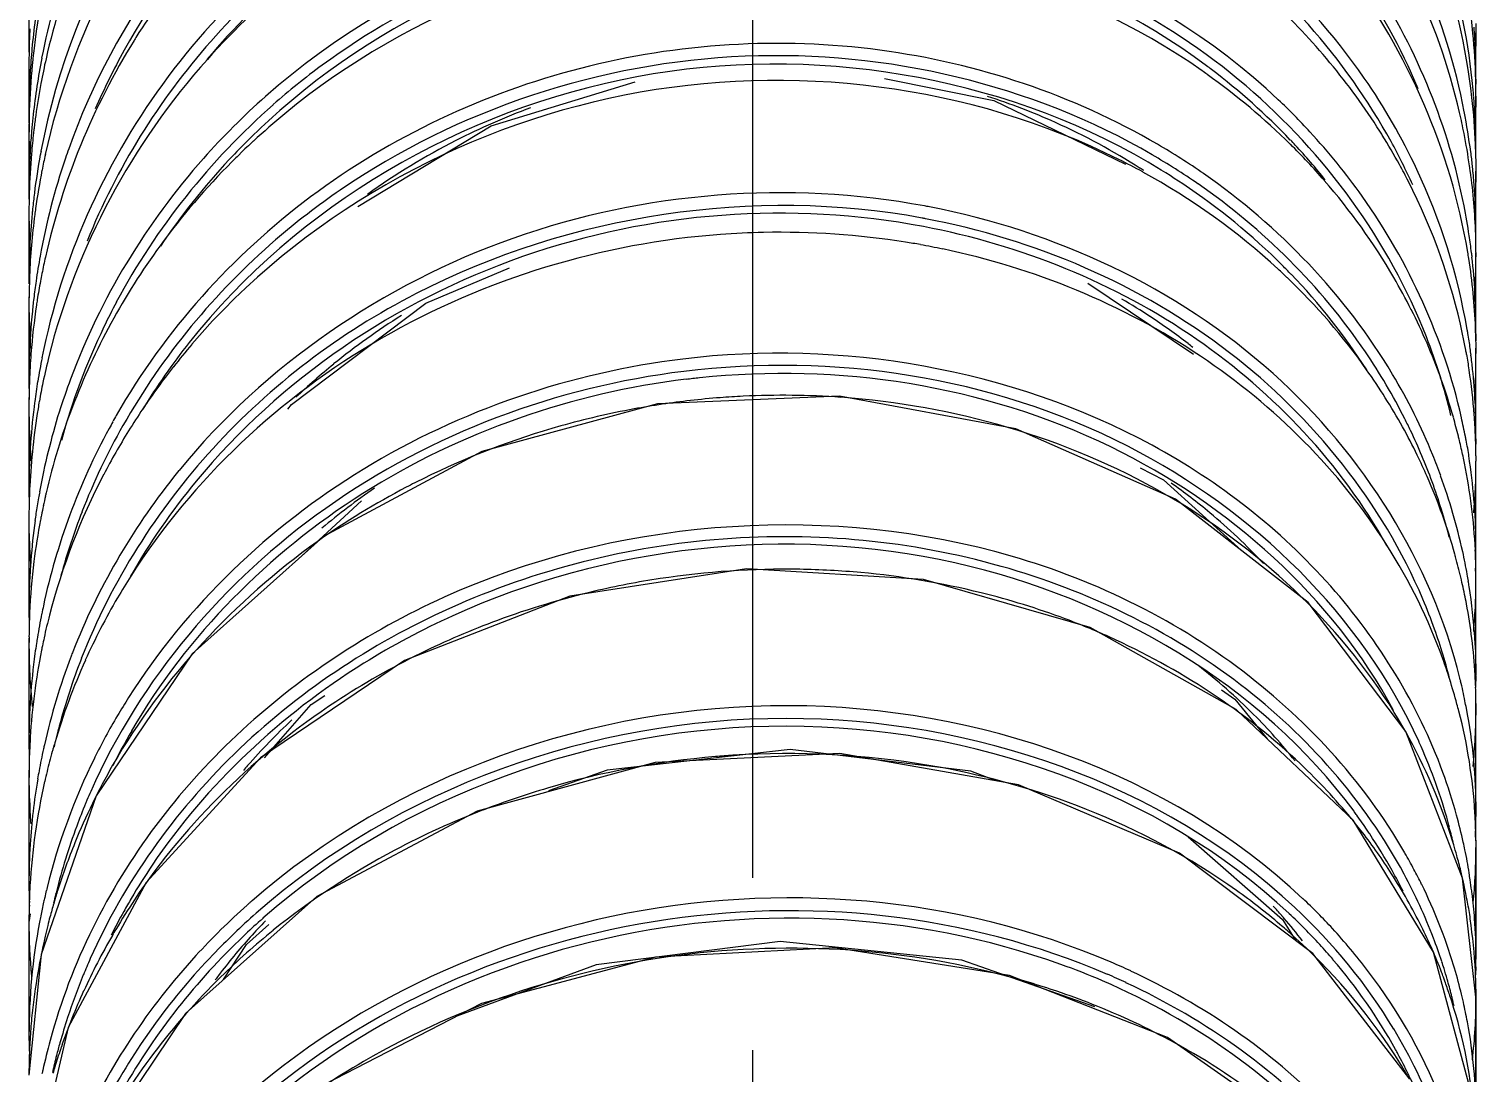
# Model space of a CAD drawing. Header units: millimetres. Extents: x 601 to 1195, y -13 to 407.
# Drawn here: x 716.41 to 727.08, y 369.24 to 376.93 of the extents above; entities that cross this region are included whole.
import ezdxf

# ---------------------------------------------------------------- set-up
doc = ezdxf.new("R2010")
doc.units = ezdxf.units.MM
doc.header["$LTSCALE"] = 0.1
doc.linetypes.add('CENTERX2', pattern=[101.6, 63.5, -12.7, 12.7, -12.7])
doc.layers.add('CENTER', color=1, linetype='CENTERX2')

msp = doc.modelspace()

# ---------------------------------------------------------------- linework, layer by layer
at = {"color": 7, "linetype": 'Continuous'}
for p, q in [((716.413, 377.103), (716.413, 376.792)), ((727.079, 376.563), (727.079, 376.905)), ((716.413, 376.676), (716.413, 376.303)), ((719.82, 376.22), (720.882, 376.543)), ((722.72, 376.569), (723.525, 376.407)), ((727.079, 376.033), (727.079, 376.437)), ((723.525, 376.407), (724.496, 375.937)), ((718.836, 375.626), (719.82, 376.22)), ((716.413, 376.171), (716.413, 375.738)), ((727.079, 375.422), (727.079, 375.885)), ((716.413, 375.576), (716.413, 375.082)), ((727.079, 374.721), (727.079, 375.254)), ((724.217, 375.059), (724.996, 374.537)), ((716.413, 374.904), (716.413, 374.35)), ((716.413, 374.899), (716.413, 374.345)), ((727.079, 373.952), (727.079, 374.542)), ((722.387, 374.227), (721.046, 374.171)), ((723.688, 373.987), (722.387, 374.227)), ((716.413, 374.152), (716.413, 373.532)), ((724.604, 373.699), (724.776, 373.61)), ((727.079, 373.106), (727.079, 373.749)), ((724.776, 373.61), (725.35, 373.09)), ((718.425, 373.052), (718.863, 373.456)), ((716.413, 373.324), (716.413, 372.651)), ((721.702, 372.956), (720.4, 372.754)), ((723.007, 372.876), (721.702, 372.956)), ((727.079, 372.17), (727.079, 372.876)), ((720.4, 372.754), (719.181, 372.281)), ((716.413, 372.413), (716.413, 371.672)), ((717.616, 372.33), (716.908, 371.284)), ((719.181, 372.281), (718.119, 371.564)), ((725.204, 372.065), (725.302, 371.996)), ((725.302, 371.996), (725.541, 371.702)), ((727.079, 371.161), (727.079, 371.927)), ((726.98, 370.676), (726.562, 371.756)), ((718.119, 371.564), (717.276, 370.645)), ((721.029, 371.528), (719.716, 371.171)), ((722.389, 371.594), (721.029, 371.528)), ((723.355, 371.464), (722.024, 371.624)), ((723.706, 371.365), (722.389, 371.594)), ((716.413, 371.425), (716.413, 370.638)), ((716.413, 371.418), (716.413, 370.631)), ((723.543, 371.393), (723.355, 371.464)), ((724.894, 370.861), (723.706, 371.365)), ((716.908, 371.284), (716.503, 370.115)), ((719.716, 371.171), (718.536, 370.542)), ((726.766, 370.131), (726.173, 371.105)), ((724.957, 370.982), (725.652, 370.372)), ((727.079, 370.086), (727.079, 370.901)), ((727.08, 370.08), (727.08, 370.896)), ((725.877, 370.121), (724.894, 370.861)), ((727.079, 369.8), (726.98, 370.676)), ((717.276, 370.645), (716.702, 369.576)), ((718.536, 370.542), (717.566, 369.68)), ((716.423, 370.413), (716.413, 370.349)), ((716.413, 370.362), (716.413, 369.717)), ((716.413, 370.351), (716.413, 369.507)), ((725.652, 370.372), (725.751, 370.216)), ((718.017, 370.189), (718.182, 370.336)), ((717.847, 369.93), (718.017, 370.189)), ((716.503, 370.115), (716.413, 369.225)), ((720.594, 370.039), (719.568, 369.659)), ((721.03, 370.094), (719.749, 369.752)), ((726.591, 369.195), (725.877, 370.121)), ((727.054, 369.06), (726.766, 370.131)), ((724.804, 369.502), (723.64, 369.96)), ((727.08, 369.791), (727.077, 369.929)), ((719.749, 369.752), (718.592, 369.156)), ((727.079, 369.8), (727.079, 369.801)), ((727.079, 368.93), (727.079, 369.801)), ((727.08, 368.922), (727.08, 369.794)), ((717.566, 369.68), (716.867, 368.64)), ((716.702, 369.576), (716.432, 368.419))]:
    msp.add_line(p, q, dxfattribs=at)
for points in [[(718.321, 374.132), (718.347, 374.165), (719.338, 374.913), (719.956, 375.173)], [(721.046, 374.171), (719.75, 373.819), (718.583, 373.193), (717.616, 372.33)], [(726.562, 371.756), (725.842, 372.707), (724.864, 373.468), (723.688, 373.987)], [(726.173, 371.105), (725.312, 371.919), (724.235, 372.523), (723.007, 372.876)], [(718.149, 371.562), (718.494, 371.955), (718.594, 372.023)], [(722.024, 371.624), (720.674, 371.473), (720.242, 371.319)], [(724.27, 369.728), (723.288, 370.073), (721.95, 370.21), (720.594, 370.039)], [(723.64, 369.96), (722.355, 370.164), (721.03, 370.094)], [(726.514, 367.957), (725.781, 368.821), (724.804, 369.502)]]:
    msp.add_lwpolyline(points, dxfattribs=at)
for centre, radius, start, end in [((721.7, 375.712), 5.29, 151.418, 169.0291), ((721.697, 375.549), 5.288, 149.2257, 167.273), ((721.726, 374.019), 5.348, 133.4531, 147.779), ((721.697, 376.162), 5.284, 162.3717, 173.1451), ((722.194, 375.876), 4.886, 6.4731, 19.618), ((722.186, 376.028), 4.894, 6.1565, 17.8766), ((722.287, 374.657), 4.736, 22.808, 34.6443), ((721.671, 376.306), 5.258, 170.0518, 174.7418), ((722.12, 376.435), 4.959, 5.4113, 7.8683), ((722.054, 376.903), 5.026, 0.0129, 0.8007), ((721.683, 376.796), 5.27, 178.5099, 180.0439), ((721.725, 376.677), 5.312, 177.2346, 178.7879), ((721.641, 374.078), 5.244, 147.833, 148.1066), ((722.109, 376.434), 4.97, 1.4002, 5.4107), ((722.134, 376.562), 4.946, 3.9305, 4.4537), ((722.143, 376.562), 4.937, 2.9255, 3.9306), ((722.046, 376.903), 5.034, 359.1528, 0.0129), ((721.694, 376.796), 5.281, 180.0436, 180.3817), ((721.723, 376.677), 5.31, 179.245, 179.7342), ((721.724, 376.677), 5.311, 178.7879, 179.245), ((721.686, 376.305), 5.273, 174.7402, 175.6982), ((721.67, 376.166), 5.257, 173.1562, 174.0096), ((721.616, 374.286), 5.144, 151.0478, 156.4238), ((722.131, 376.562), 4.948, 0.0118, 2.9235), ((722.036, 376.904), 5.044, 357.647, 359.1526), ((721.722, 376.677), 5.309, 179.7342, 180.0117), ((721.716, 376.677), 5.303, 180.0114, 182.3861), ((721.691, 376.304), 5.278, 175.9805, 180.011), ((721.643, 376.169), 5.23, 174.5192, 178.2265), ((721.688, 376.305), 5.275, 175.6982, 175.98), ((721.664, 376.167), 5.251, 174.0096, 174.5213), ((721.644, 375.73), 5.231, 169.1076, 173.718), ((721.594, 375.579), 5.181, 167.3486, 169.4102), ((721.776, 372.324), 5.395, 126.4059, 131.3183), ((722.132, 372.69), 4.954, 52.7618, 53.3017), ((722.157, 372.471), 5.068, 54.5345, 55.0582), ((722.198, 372.526), 4.999, 45.3645, 54.5526), ((722.202, 372.777), 4.842, 43.5683, 52.7935), ((722.19, 376.031), 4.889, 5.0396, 6.1327), ((722.109, 376.434), 4.97, 0.8484, 1.4), ((722.115, 376.562), 4.965, 359.5921, 0.0131), ((721.59, 375.58), 5.177, 169.4124, 172.0489), ((721.984, 371.785), 4.885, 65.8985, 72.1897), ((722.251, 375.885), 4.829, 2.3344, 6.4474), ((722.188, 376.031), 4.891, 4.7338, 5.0397), ((722.183, 376.03), 4.896, 0.4951, 4.733), ((722.117, 376.434), 4.963, 356.973, 0.0345), ((722.11, 376.434), 4.969, 0.3313, 0.8484), ((722.111, 376.434), 4.968, 0.034, 0.3312), ((721.622, 376.17), 5.209, 178.2297, 178.8285), ((721.752, 372.357), 5.289, 131.2748, 134.5173), ((721.906, 371.507), 5.167, 110.3329, 116.9972), ((722.276, 372.868), 4.873, 42.7381, 46.638), ((722.298, 375.417), 4.781, 7.3371, 10.9318), ((721.686, 376.304), 5.273, 180.0118, 180.2684), ((721.683, 376.304), 5.27, 180.2683, 181.423), ((721.632, 376.169), 5.219, 178.8287, 179.9793), ((721.622, 375.733), 5.209, 173.7207, 174.7895), ((721.602, 375.578), 5.189, 172.0483, 173.1342), ((721.748, 372.115), 5.429, 129.4543, 132.6756), ((722.055, 371.938), 4.716, 57.2721, 65.9182), ((722.353, 375.255), 4.726, 11.0724, 12.9925), ((721.643, 376.169), 5.23, 179.9793, 181.2004), ((721.604, 375.735), 5.191, 175.2487, 176.7808), ((721.615, 375.734), 5.202, 174.7897, 175.249), ((721.61, 375.577), 5.197, 173.4696, 175.1777), ((721.606, 375.578), 5.193, 173.1341, 173.4694), ((721.711, 372.398), 5.231, 134.5186, 136.933), ((721.703, 372.165), 5.363, 132.6792, 134.1323), ((721.85, 371.617), 5.044, 116.9953, 125.6783), ((722.307, 372.882), 4.695, 42.8815, 43.5218), ((722.385, 373.664), 4.713, 31.8495, 32.2613), ((722.419, 373.685), 4.673, 28.7717, 31.8532), ((722.354, 375.256), 4.725, 8.1318, 11.07), ((721.585, 375.736), 5.172, 176.7809, 179.9795), ((721.651, 376.17), 5.238, 181.2002, 181.8073), ((721.615, 375.577), 5.202, 175.1779, 178.3591), ((721.656, 376.17), 5.243, 181.8073, 182.6694), ((721.545, 375.085), 5.132, 169.6302, 172.8496), ((721.532, 375.087), 5.118, 169.3601, 169.6288), ((721.576, 374.899), 5.163, 167.5834, 168.9179), ((721.514, 374.347), 5.101, 160.4947, 161.3128), ((721.686, 372.182), 5.338, 134.1332, 135.0333), ((722.142, 371.617), 5.076, 55.3256, 59.8347), ((722.144, 371.64), 5.142, 55.2929, 59.7827), ((722.306, 372.638), 4.844, 41.0118, 45.3393), ((722.325, 372.899), 4.67, 38.7249, 42.8842), ((722.399, 373.88), 4.624, 24.3296, 28.7328), ((722.315, 375.419), 4.765, 6.0987, 7.3355), ((722.262, 375.885), 4.817, 1.246, 2.3308), ((722.186, 376.03), 4.893, 0.0343, 0.4945), ((722.187, 376.03), 4.892, 359.7022, 0.0343), ((721.567, 374.901), 5.154, 168.9174, 172.1024), ((721.528, 374.342), 5.116, 161.318, 169.6857), ((721.655, 372.212), 5.295, 135.0235, 143.8462), ((721.632, 372.472), 5.123, 136.924, 146.0544), ((722.098, 371.279), 5.248, 61.2427, 63.4023), ((722.13, 372.062), 4.572, 56.8329, 57.2272), ((722.137, 371.619), 5.014, 56.3079, 59.7534), ((722.453, 373.704), 4.634, 27.0314, 28.7675), ((722.473, 373.936), 4.608, 9.7563, 25.1906), ((722.344, 375.254), 4.735, 7.6172, 8.1326), ((722.322, 375.42), 4.757, 5.5231, 6.0986), ((722.244, 375.885), 4.836, 0.0044, 1.2459), ((722.228, 371.751), 4.854, 45.1117, 56.3334), ((722.428, 372.743), 4.683, 30.2542, 41.0218), ((722.487, 373.721), 4.596, 12.1139, 27.037), ((722.329, 375.252), 4.751, 2.026, 7.6139), ((722.337, 375.421), 4.742, 2.3532, 5.5244), ((722.216, 375.885), 4.864, 357.9475, 358.8645), ((722.228, 375.885), 4.852, 358.8644, 0.0045), ((721.596, 375.736), 5.183, 179.979, 180.4222), ((721.6, 375.736), 5.187, 180.4222, 180.716), ((721.612, 375.577), 5.199, 178.3594, 178.9634), ((721.557, 375.083), 5.144, 172.8489, 174.1467), ((722.206, 375.886), 4.873, 356.8418, 357.9475), ((721.61, 375.577), 5.197, 178.9634, 179.6369), ((721.608, 375.577), 5.195, 179.6369, 180.0104), ((721.599, 375.577), 5.186, 180.0096, 183.4265), ((721.564, 375.083), 5.151, 174.5288, 180.0085), ((721.559, 375.083), 5.146, 174.1467, 174.5276), ((721.554, 374.903), 5.141, 172.1036, 172.6021), ((721.973, 370.035), 5.69, 79.0858, 79.4616), ((722.442, 374.731), 4.637, 8.4168, 11.1747), ((722.334, 375.421), 4.745, 0.0035, 2.3496), ((721.529, 374.906), 5.116, 172.5987, 177.6674), ((721.973, 370.013), 5.621, 79.2442, 79.4934), ((721.953, 369.479), 5.956, 91.2159, 94.2518), ((721.952, 369.566), 5.869, 80.9543, 91.2217), ((721.961, 369.642), 5.793, 79.8333, 80.9265), ((722.43, 374.73), 4.649, 6.8469, 8.4173), ((722.326, 375.252), 4.754, 1.191, 2.026), ((722.314, 375.421), 4.765, 359.5566, 0.0048), ((722.309, 375.421), 4.77, 359.1559, 359.5566), ((721.508, 374.347), 5.095, 169.6912, 171.7784), ((721.451, 374.154), 5.038, 167.4068, 168.8129), ((721.966, 369.669), 5.765, 78.1692, 79.8339), ((722.436, 374.535), 4.644, 8.7442, 9.3398), ((722.426, 374.729), 4.654, 6.4414, 6.8471), ((722.331, 375.252), 4.748, 356.0533, 0.0182), ((722.326, 375.252), 4.753, 0.4103, 1.191), ((722.327, 375.252), 4.753, 0.0178, 0.4103), ((721.917, 375.247), 5.162, 359.9827, 0.3676), ((722.349, 371.617), 4.825, 46.2444, 47.3035), ((722.338, 371.869), 4.692, 43.9606, 45.0521), ((722.458, 374.538), 4.622, 2.3814, 8.7478), ((722.414, 374.728), 4.665, 0.0196, 6.4379), ((721.555, 375.083), 5.142, 180.0105, 180.31), ((721.501, 374.907), 5.087, 177.6735, 178.565), ((721.494, 374.349), 5.081, 171.7787, 173.2386), ((721.448, 374.155), 5.035, 169.4781, 171.0724), ((721.441, 374.156), 5.028, 168.8135, 169.4779), ((722.42, 371.688), 4.725, 35.366, 46.2738), ((722.447, 371.97), 4.544, 32.6393, 43.9948), ((722.52, 372.8), 4.574, 26.8245, 30.2139), ((721.512, 374.907), 5.099, 178.5652, 180.0312), ((721.084, 374.899), 4.671, 179.0556, 179.4157), ((721.08, 374.899), 4.667, 179.4157, 179.9987), ((721.485, 374.35), 5.072, 173.2389, 173.8303), ((721.453, 374.154), 5.04, 171.0723, 171.4937), ((722.157, 370.978), 4.59, 56.6752, 59.7469), ((721.525, 374.907), 5.112, 180.0312, 181.5552), ((721.462, 374.352), 5.049, 173.8279, 177.6561), ((721.461, 374.153), 5.048, 171.495, 175.6011), ((721.493, 372.556), 5.026, 151.9449, 154.2607), ((722.599, 372.84), 4.486, 19.8373, 26.8349), ((721.534, 374.907), 5.12, 181.555, 182.5102), ((721.408, 372.596), 4.932, 154.2514, 164.6438), ((721.814, 370.572), 5.011, 121.9963, 129.0284), ((722.2, 371.045), 4.51, 52.3248, 56.6754), ((722.492, 374.54), 4.587, 1.9398, 2.3729), ((722.417, 374.728), 4.662, 359.6307, 0.018), ((721.972, 374.722), 5.107, 359.6178, 359.9826), ((721.54, 374.907), 5.126, 182.5102, 183.6719), ((721.547, 371.501), 5.037, 141.7055, 148.51), ((722.232, 371.086), 4.458, 51.7532, 52.3174), ((722.608, 373.062), 4.407, 13.4382, 21.3199), ((722.594, 373.749), 4.485, 10.8045, 12.0447), ((722.528, 373.95), 4.552, 9.3553, 9.6958), ((722.533, 373.951), 4.547, 7.9437, 9.3555), ((722.485, 374.54), 4.595, 0.0214, 1.9391), ((721.972, 374.722), 5.108, 359.0335, 359.6178), ((721.448, 374.353), 5.035, 177.6606, 180.0318), ((721.463, 374.153), 5.05, 175.6011, 177.876), ((721.382, 373.541), 4.968, 168.7403, 170.7986), ((721.416, 373.312), 5.004, 166.0186, 168.2821), ((721.557, 371.233), 5.191, 139.4318, 141.777), ((722.604, 373.751), 4.475, 10.5111, 10.804), ((722.602, 373.751), 4.477, 10.0911, 10.5111), ((722.598, 373.75), 4.482, 8.6273, 10.0909), ((722.54, 373.952), 4.54, 7.3232, 7.9435), ((722.547, 373.953), 4.532, 5.9696, 7.3234), ((722.468, 374.54), 4.611, 358.3179, 0.0215), ((722.018, 374.533), 5.061, 0.0395, 0.5453), ((722.023, 374.533), 5.056, 359.679, 0.0395), ((721.513, 371.268), 5.135, 141.7777, 146.0819), ((721.75, 370.652), 4.907, 129.0353, 133.3709), ((722.588, 371.811), 4.516, 29.0123, 35.3286), ((722.585, 373.748), 4.494, 4.3718, 8.6256), ((722.565, 373.955), 4.514, 2.8805, 5.9707), ((722.456, 374.54), 4.624, 356.7996, 358.3179), ((721.46, 374.353), 5.047, 180.0311, 180.4698), ((720.979, 374.345), 4.566, 179.9983, 181.7923), ((721.464, 374.353), 5.051, 180.4698, 180.9955), ((721.459, 374.153), 5.046, 177.8762, 178.7219), ((721.39, 373.54), 4.977, 170.7986, 172.527), ((721.404, 373.314), 4.992, 168.2824, 169.89), ((721.365, 372.633), 4.954, 159.6756, 162.6563), ((721.964, 368.539), 5.855, 95.9634, 96.94), ((722.666, 372.866), 4.414, 15.8565, 19.8162), ((721.456, 374.153), 5.043, 178.7219, 179.5742), ((721.453, 374.153), 5.04, 179.5742, 180.0116), ((721.393, 373.54), 4.98, 172.5269, 172.9746), ((721.395, 373.316), 4.983, 169.8903, 170.5339), ((721.974, 368.168), 6.066, 96.4855, 100.4508), ((721.969, 368.204), 6.03, 94.3817, 96.4845), ((721.968, 368.215), 6.019, 92.7684, 94.3801), ((721.969, 368.21), 6.024, 85.9162, 92.7698), ((720.978, 374.148), 4.565, 179.551, 180.0282), ((721.439, 374.153), 5.026, 180.01, 184.5931), ((721.397, 373.539), 4.984, 172.9768, 180.0073), ((721.362, 373.321), 4.949, 170.5281, 177.1436), ((721.353, 372.637), 4.942, 162.6555, 169.6735), ((721.348, 372.392), 4.938, 159.1489, 166.8603), ((721.401, 371.607), 5.002, 150.2915, 150.8958), ((721.48, 371.291), 5.095, 146.0847, 148.2538), ((721.971, 368.181), 6.053, 100.447, 105.7071), ((722.579, 373.748), 4.5, 2.4729, 4.372), ((722.585, 373.956), 4.494, 1.9605, 2.8787), ((722.58, 373.956), 4.499, 0.0217, 1.9596), ((721.384, 371.593), 4.915, 150.5299, 158.7376), ((721.436, 371.317), 5.044, 148.2504, 152.4419), ((721.398, 371.609), 4.997, 150.8958, 151.5662), ((721.936, 368.304), 5.925, 105.7014, 116.2111), ((722.676, 371.862), 4.415, 25.9384, 28.9914), ((722.642, 372.087), 4.382, 25.5159, 26.7684), ((722.7, 372.114), 4.318, 20.0819, 25.5255), ((722.671, 372.867), 4.409, 13.9935, 15.8558), ((722.689, 373.105), 4.39, 10.8431, 12.6812), ((722.674, 372.868), 4.406, 13.5736, 13.9933), ((722.677, 372.868), 4.403, 12.0136, 13.5737), ((722.702, 373.108), 4.377, 10.4711, 10.842), ((722.698, 373.107), 4.382, 8.8805, 10.4709), ((722.578, 373.748), 4.501, 0.5039, 2.4729), ((722.569, 373.956), 4.51, 359.449, 0.0222), ((722.088, 373.948), 4.991, 359.4324, 0.0398), ((722.565, 373.956), 4.515, 358.9725, 359.449), ((722.699, 371.873), 4.389, 23.6721, 25.9375), ((722.739, 372.153), 4.343, 20.0538, 22.2), ((722.681, 372.869), 4.399, 11.3396, 12.0134), ((722.694, 373.106), 4.385, 8.379, 8.8806), ((722.579, 373.748), 4.501, 0.0198, 0.5038), ((721.497, 370.437), 5.133, 140.816, 141.5311), ((722.702, 372.873), 4.378, 2.8901, 11.3431), ((722.678, 373.105), 4.401, 0.0237, 8.3716), ((722.582, 373.748), 4.497, 355.1413, 0.0198), ((721.321, 373.324), 4.908, 177.1553, 178.2632), ((721.309, 371.382), 4.902, 152.4289, 165.447), ((721.458, 370.449), 4.947, 140.4226, 150.2911), ((721.783, 369.431), 4.993, 124.4266, 130.0236), ((721.89, 368.404), 5.815, 116.2443, 117.6168), ((722.285, 369.961), 4.431, 50.2689, 54.9161), ((722.75, 371.895), 4.334, 15.6252, 23.682), ((722.758, 372.136), 4.256, 14.3073, 20.0684), ((722.765, 372.162), 4.315, 12.3055, 20.0508), ((721.383, 373.54), 4.97, 180.0117, 180.3718), ((720.88, 373.534), 4.467, 180.0285, 180.4846), ((721.381, 373.539), 4.968, 180.3718, 180.7723), ((721.334, 373.323), 4.921, 178.2635, 179.9979), ((721.316, 372.644), 4.904, 170.2077, 171.576), ((721.325, 372.643), 4.912, 169.6811, 170.208), ((721.267, 372.412), 4.854, 167.1638, 168.0098), ((721.277, 372.41), 4.865, 166.8805, 167.164), ((721.306, 372.646), 4.894, 171.5762, 172.1951), ((721.263, 372.413), 4.85, 168.8488, 169.2815), ((721.261, 372.414), 4.847, 168.0101, 168.8488), ((721.301, 371.627), 4.825, 158.7459, 164.6182), ((722.399, 370.096), 4.254, 42.973, 50.2876), ((721.347, 373.323), 4.935, 179.9979, 181.7882), ((721.284, 372.649), 4.871, 172.1931, 175.661), ((721.271, 372.412), 4.858, 169.2825, 172.9375), ((721.358, 373.324), 4.945, 181.7882, 183.3141), ((721.251, 372.651), 4.838, 175.6634, 177.1325), ((721.363, 373.324), 4.95, 183.3139, 183.8152), ((722.821, 371.916), 4.259, 13.5239, 15.6054), ((722.788, 372.168), 4.292, 10.0252, 12.2981), ((722.747, 372.877), 4.332, 0.6159, 2.8754), ((722.683, 373.105), 4.396, 357.8247, 359.5065), ((722.682, 373.105), 4.397, 359.5064, 0.02), ((721.274, 372.412), 4.861, 172.938, 177.4204), ((721.991, 366.773), 6.18, 89.03, 98.6077), ((721.991, 366.901), 6.052, 84.7438, 89.0167), ((722.002, 367.004), 5.949, 76.1026, 84.7587), ((722.844, 371.922), 4.236, 12.4723, 13.5229), ((722.797, 372.17), 4.283, 9.3238, 10.0246), ((722.745, 372.877), 4.334, 359.991, 0.6153), ((722.207, 372.869), 4.872, 0.0391, 0.5964), ((721.254, 372.651), 4.841, 177.1344, 179.9984), ((721.344, 370.243), 4.954, 147.5489, 149.7044), ((721.984, 366.816), 6.137, 98.6048, 103.2139), ((722.867, 371.927), 4.213, 10.5424, 12.473), ((722.8, 372.17), 4.279, 8.8147, 9.3238), ((722.818, 372.173), 4.261, 3.6307, 8.8173), ((722.734, 372.877), 4.345, 357.6624, 359.9902), ((722.214, 372.869), 4.865, 359.3608, 0.0392), ((721.287, 370.276), 4.889, 149.7018, 155.7763), ((721.976, 366.848), 6.104, 103.2135, 110.2267), ((722.068, 367.272), 5.673, 69.5321, 76.0927), ((722.83, 371.099), 4.189, 19.6902, 22.9298), ((722.876, 371.929), 4.204, 7.0162, 10.5401), ((722.717, 372.877), 4.362, 354.9624, 357.662), ((721.267, 372.651), 4.854, 179.9975, 180.5839), ((721.272, 372.651), 4.859, 180.5839, 181.2836), ((721.268, 372.412), 4.855, 177.4215, 178.4534), ((721.188, 371.682), 4.775, 168.638, 170.7587), ((721.184, 371.683), 4.77, 167.9096, 168.6377), ((721.226, 371.409), 4.815, 165.5078, 167.5477), ((722.126, 367.434), 5.501, 65.8741, 69.5101), ((721.264, 372.412), 4.851, 178.4534, 179.5022), ((721.941, 366.948), 5.998, 110.2346, 113.1629), ((722.887, 371.119), 4.128, 14.0829, 19.6948), ((721.261, 372.412), 4.847, 179.5022, 179.99), ((720.698, 372.405), 4.285, 179.4661, 180.0313), ((721.245, 372.412), 4.832, 179.988, 185.5834), ((721.191, 371.682), 4.778, 171.2598, 172.1891), ((721.19, 371.682), 4.777, 170.7586, 171.2598), ((721.209, 371.413), 4.797, 168.2641, 168.6612), ((721.214, 371.412), 4.802, 167.5483, 168.2641), ((721.899, 367.045), 5.892, 113.1619, 116.1879), ((722.868, 371.928), 4.212, 3.3468, 7.0155), ((722.852, 372.175), 4.228, 359.9923, 3.6258), ((721.193, 371.682), 4.78, 172.1915, 179.9833), ((721.168, 371.42), 4.755, 168.6525, 176.4385), ((721.173, 370.613), 4.762, 159.1031, 167.3194), ((721.195, 370.317), 4.788, 155.772, 163.5295), ((721.188, 370.582), 4.711, 158.6843, 165.0535), ((721.192, 370.606), 4.783, 158.6842, 159.1063), ((722.938, 370.885), 4.143, 17.6452, 19.8594), ((722.431, 368.869), 4.259, 45.0514, 52.4335), ((722.866, 371.928), 4.214, 2.1049, 3.3467), ((722.288, 372.167), 4.791, 0.0394, 0.2978), ((722.848, 372.175), 4.231, 359.3786, 359.9909), ((722.293, 372.167), 4.787, 359.5347, 0.0395), ((722.949, 370.888), 4.131, 15.0288, 17.6452), ((722.944, 371.16), 4.137, 13.5353, 13.8326), ((722.962, 371.165), 4.118, 11.455, 13.5365), ((722.865, 371.928), 4.214, 359.9939, 2.1049), ((722.844, 372.176), 4.235, 358.7308, 359.3786), ((722.297, 372.167), 4.782, 359.2324, 359.5347), ((721.28, 369.387), 4.893, 147.6286, 149.4504), ((722.958, 370.89), 4.122, 14.2666, 15.028), ((722.984, 371.169), 4.095, 10.684, 11.4538), ((722.286, 371.92), 4.794, 359.4847, 0.5248), ((721.23, 369.416), 4.836, 149.4491, 153.6358), ((721.571, 368.404), 4.711, 133.1305, 138.8273), ((722.605, 369.044), 4.012, 38.496, 45.0366), ((722.947, 369.725), 4.145, 19.4065, 31.6172), ((722.985, 370.897), 4.095, 3.6511, 14.2709), ((722.974, 371.168), 4.106, 0.0028, 10.6697), ((722.865, 371.928), 4.214, 354.1481, 359.9929), ((721.155, 370.591), 4.677, 165.0599, 167.005), ((721.277, 369.373), 4.751, 149.8107, 153.3399), ((721.175, 371.682), 4.762, 179.99, 180.3902), ((720.59, 371.674), 4.177, 180.0317, 180.6116), ((721.172, 371.682), 4.759, 180.3901, 181.1829), ((721.118, 371.425), 4.704, 176.4566, 178.0648), ((721.121, 370.626), 4.709, 167.7001, 169.7142), ((721.133, 370.623), 4.721, 167.3332, 167.7008), ((721.109, 370.344), 4.698, 164.0749, 164.3695), ((721.117, 370.342), 4.706, 163.5522, 164.0748), ((722.981, 370.016), 4.037, 20.1648, 24.354), ((721.129, 371.425), 4.716, 178.065, 179.9907), ((721.088, 370.35), 4.676, 164.3683, 166.2498), ((721.115, 369.471), 4.708, 153.6062, 166.034), ((722.008, 365.306), 6.289, 94.8745, 106.3723), ((722.005, 365.335), 6.26, 93.6952, 94.8752), ((722.005, 365.378), 6.217, 80.2338, 93.7207), ((720.542, 371.415), 4.128, 179.2205, 179.959), ((721.135, 371.425), 4.722, 179.9904, 180.4751), ((720.544, 371.415), 4.131, 178.9425, 179.2206), ((721.105, 370.629), 4.693, 169.715, 170.4532), ((721.059, 370.357), 4.646, 166.2508, 167.1726), ((721.17, 369.135), 4.772, 150.178, 157.8244), ((721.512, 368.458), 4.632, 138.8469, 139.4261), ((722.039, 365.616), 5.977, 79.5609, 80.1612), ((723.049, 370.068), 4.032, 15.4159, 20.1375), ((721.141, 371.425), 4.728, 180.4753, 182.0289), ((721.055, 370.358), 4.642, 167.1791, 176.7501), ((721.067, 370.635), 4.654, 170.4469, 176.4115), ((721.168, 369.42), 4.699, 156.205, 157.0662), ((721.96, 365.478), 6.11, 106.3967, 111.0927), ((723.04, 370.038), 3.975, 15.8845, 20.1572), ((721.146, 371.425), 4.732, 182.0288, 182.8321), ((721.138, 369.433), 4.666, 157.3868, 159.592), ((721.158, 369.424), 4.688, 157.0664, 157.3882), ((721.149, 371.425), 4.736, 182.8322, 184.208), ((721.915, 365.591), 5.989, 111.0838, 117.9357), ((722.824, 368.371), 4.32, 37.7114, 39.452), ((722.803, 368.675), 4.198, 35.929, 36.444), ((722.83, 368.695), 4.164, 34.1241, 35.9307), ((723.065, 369.771), 4.018, 16.6476, 19.3432), ((723.057, 370.043), 3.957, 14.7253, 15.8816), ((723.074, 370.075), 4.006, 12.4813, 15.413), ((723.041, 370.902), 4.038, 1.0998, 3.6248), ((722.979, 371.169), 4.1, 357.3491, 359.463), ((722.373, 371.161), 4.706, 357.932, 359.4981), ((722.373, 371.161), 4.706, 359.4981, 0.3233), ((722.979, 371.169), 4.101, 359.463, 359.9938), ((721.09, 369.45), 4.615, 159.5904, 162.7737), ((722.888, 368.42), 4.24, 32.6768, 37.7206), ((722.857, 368.713), 4.131, 33.6519, 34.1223), ((722.917, 368.753), 4.059, 29.199, 33.6632), ((723.066, 370.045), 3.947, 12.9189, 14.7255), ((722.437, 370.893), 4.642, 0.7328, 1.2231), ((721.035, 370.638), 4.622, 176.4238, 179.9912), ((721.049, 369.187), 4.64, 157.8554, 162.3877), ((721.756, 365.885), 5.655, 117.9032, 128.7938), ((723.096, 369.781), 3.986, 15.4618, 16.6455), ((723.087, 370.078), 3.993, 11.6729, 12.48), ((723.098, 370.08), 3.982, 9.1709, 11.6736), ((723.032, 370.903), 4.047, 356.8442, 359.98), ((723.053, 370.903), 4.026, 0.7573, 1.0986), ((723.051, 370.903), 4.029, 359.982, 0.7572), ((722.442, 370.893), 4.638, 0.4029, 0.7327), ((722.446, 370.893), 4.634, 0.0346, 0.4029), ((721.029, 369.469), 4.551, 162.7742, 165.8889), ((721.261, 368.115), 4.752, 146.0013, 149.4929), ((723.015, 368.827), 4.083, 27.9519, 29.8925), ((723.118, 369.787), 3.963, 13.7653, 15.4623), ((723.006, 368.495), 4.1, 26.436, 32.6816), ((723.009, 368.804), 3.954, 26.6824, 29.1897), ((723.065, 368.827), 3.959, 20.8423, 28.3319), ((723.041, 368.841), 4.054, 26.1981, 27.9516), ((723.151, 369.795), 3.929, 11.3057, 13.7663), ((723.11, 370.082), 3.969, 8.4335, 9.1699), ((723.008, 370.904), 4.071, 354.299, 356.8444), ((721.045, 370.638), 4.632, 179.9903, 180.5519), ((720.419, 370.628), 4.006, 179.9581, 182.2636), ((721.049, 370.638), 4.636, 180.552, 181.6132), ((721.034, 370.361), 4.621, 176.7606, 178.1741), ((720.968, 369.513), 4.555, 166.3815, 167.0415), ((720.978, 369.511), 4.565, 166.105, 166.3816), ((721.022, 369.196), 4.612, 162.3914, 163.6975), ((720.993, 369.479), 4.514, 165.8929, 166.1729), ((723.118, 368.877), 3.969, 16.9785, 26.2198), ((723.178, 369.8), 3.901, 10.321, 11.3038), ((723.117, 370.083), 3.962, 7.2639, 8.4336), ((723.123, 370.084), 3.957, 6.9626, 7.2636), ((723.134, 370.085), 3.946, 4.2638, 6.9636), ((721.028, 370.361), 4.614, 178.1742, 179.4363), ((720.388, 370.354), 3.975, 178.3285, 180.044), ((720.96, 369.515), 4.547, 167.4929, 168.8041), ((720.961, 369.515), 4.548, 167.0417, 167.4929), ((721.009, 369.2), 4.598, 163.6975, 165.0017), ((720.981, 369.482), 4.501, 166.1727, 167.0425), ((721.179, 367.849), 4.798, 146.2196, 149.3039), ((721.2, 368.151), 4.681, 149.4984, 150.8426), ((721.542, 366.518), 5.299, 131.3544, 131.6271), ((721.548, 366.51), 5.309, 131.1012, 131.3544), ((722.709, 367.811), 3.917, 41.4081, 42.7523), ((722.717, 367.252), 4.499, 42.7428, 46.6905), ((723.185, 369.802), 3.895, 8.4961, 10.3206), ((721.023, 370.361), 4.61, 179.4364, 179.9886), ((721.008, 370.361), 4.595, 179.9867, 185.1021), ((720.955, 369.516), 4.542, 169.3759, 179.9703), ((720.959, 369.515), 4.546, 168.8041, 169.3713), ((720.998, 369.203), 4.587, 165.002, 165.8057), ((721.149, 368.179), 4.623, 150.8404, 153.2964), ((721.536, 366.514), 5.148, 131.5848, 133.4803), ((721.494, 367.142), 4.638, 136.0079, 138.0522), ((721.572, 366.474), 5.201, 131.3141, 131.5876), ((722.732, 367.832), 3.885, 40.994, 41.4065), ((722.764, 367.859), 3.843, 37.8275, 40.9988), ((722.711, 367.235), 4.366, 42.5414, 46.7427), ((723.178, 369.801), 3.901, 2.7126, 8.4934), ((723.159, 370.087), 3.921, 359.985, 4.2641), ((720.951, 369.214), 4.538, 165.7954, 173.8145), ((720.991, 368.275), 4.584, 153.664, 164.7581), ((721.092, 367.9), 4.697, 149.918, 155.5241), ((721.137, 367.874), 4.75, 149.3097, 149.9265), ((721.436, 367.193), 4.561, 138.045, 142.6676), ((722.649, 366.82), 4.612, 48.2149, 49.6725), ((723.141, 368.563), 3.949, 21.0819, 26.4275), ((722.815, 367.332), 4.224, 40.5279, 42.5291), ((723.148, 368.86), 3.87, 18.0913, 20.8214), ((721.017, 368.234), 4.545, 155.9864, 157.6295), ((722.193, 364.944), 5.414, 66.7965, 70.2897), ((722.254, 365.077), 5.419, 65.1086, 66.7853), ((723.177, 368.869), 3.84, 17.2836, 18.0887), ((723.222, 368.912), 3.859, 13.9594, 16.9436), ((723.154, 370.087), 3.925, 358.2732, 359.226), ((722.539, 370.077), 4.541, 0.035, 0.4445), ((723.161, 370.087), 3.918, 359.226, 359.9817), ((722.545, 370.077), 4.534, 359.3145, 0.035), ((720.975, 368.251), 4.5, 157.6284, 161.9035), ((721.382, 367.235), 4.492, 142.6783, 143.175), ((722.252, 365.053), 5.349, 65.1541, 66.771), ((723.213, 368.592), 3.871, 20.5033, 21.065), ((723.225, 368.596), 3.858, 20.0444, 20.5032), ((723.193, 368.874), 3.823, 16.0766, 17.2839), ((723.236, 368.6), 3.846, 18.5464, 20.0447), ((723.217, 368.881), 3.798, 14.2577, 16.0772), ((723.176, 369.801), 3.903, 0.6151, 2.7114), ((722.543, 370.077), 4.536, 358.5788, 358.983), ((722.547, 370.077), 4.533, 358.983, 359.3143), ((720.99, 367.946), 4.586, 155.5257, 161.0588), ((722.146, 364.401), 5.746, 71.2775, 73.3888), ((722.176, 364.491), 5.651, 68.4493, 71.2792), ((723.246, 368.604), 3.836, 17.7016, 18.5461), ((723.235, 368.886), 3.779, 13.8515, 14.2565), ((723.257, 368.921), 3.823, 12.713, 13.9565), ((723.175, 369.801), 3.904, 0.0006, 0.6151), ((722.526, 369.792), 4.553, 0.0154, 0.6041), ((722.265, 364.706), 5.418, 61.4468, 68.4818), ((723.288, 368.616), 3.792, 4.4869, 17.71), ((723.246, 368.888), 3.768, 12.9942, 13.8517), ((723.285, 368.927), 3.794, 10.4859, 12.7141), ((723.17, 369.801), 3.91, 353.1896, 359.992), ((720.878, 369.223), 4.465, 173.8337, 175.8361), ((720.94, 368.263), 4.463, 161.9065, 164.4044), ((723.293, 368.929), 3.786, 0.0102, 10.4716), ((720.923, 369.518), 4.51, 179.9884, 180.4701), ((720.274, 369.51), 3.86, 180.0444, 180.7777), ((720.869, 369.224), 4.456, 175.8378, 177.8763), ((723.188, 367.577), 3.84, 20.4713, 31.1917), ((720.919, 369.517), 4.505, 180.47, 181.6355), ((720.88, 369.224), 4.467, 177.8765, 179.9865), ((720.279, 369.51), 3.865, 180.7779, 182.08), ((720.893, 368.305), 4.481, 164.8063, 167.6712), ((720.907, 367.976), 4.498, 161.3522, 163.0492), ((720.918, 368.269), 4.441, 164.4056, 165.6452), ((720.928, 367.969), 4.52, 161.0723, 161.3533), ((723.114, 367.544), 3.856, 28.4586, 29.0183), ((720.901, 368.273), 4.423, 165.645, 167.3038), ((720.881, 367.984), 4.471, 163.0503, 163.6704), ((723.132, 367.227), 3.978, 29.9847, 32.665), ((723.18, 367.579), 3.781, 23.5079, 28.4723), ((720.872, 368.31), 4.46, 167.6733, 168.0376)]:
    msp.add_arc(centre, radius, start, end, dxfattribs=at)
for points, knots in [([(722.051, 380.386), (720.79, 380.428), (718.171, 379.611), (716.731, 377.256), (716.501, 376.032)], [0, 0, 0, 0, 0.503261, 1, 1, 1, 1]), ([(726.991, 375.63), (726.877, 376.209), (726.415, 377.344), (725.145, 378.682), (723.459, 379.51), (722.198, 379.652), (721.573, 379.617)], [0, 0, 0, 0, 0.242713, 0.489949, 0.742759, 1, 1, 1, 1]), ([(721.371, 379.603), (720.35, 379.509), (718.331, 378.747), (717.043, 377.002), (716.706, 376.05)], [0, 0, 0, 0, 0.503786, 1, 1, 1, 1]), ([(721.376, 379.518), (720.505, 379.438), (718.784, 378.857), (717.533, 377.533), (717.114, 376.776)], [0, 0, 0, 0, 0.502829, 1, 1, 1, 1]), ([(726.643, 375.897), (726.533, 376.132), (726.011, 377.041), (725.182, 377.765), (724.488, 378.136)], [0, 0, 0, 0, 0.247413, 1, 1, 1, 1]), ([(726.453, 376.103), (726.116, 376.717), (725.461, 377.449), (724.662, 377.947), (724.45, 378.06)], [0, 0, 0, 0, 0.744599, 1, 1, 1, 1]), ([(719.066, 378.02), (718.419, 377.646), (717.274, 376.633), (716.652, 375.231), (716.509, 374.511)], [0, 0, 0, 0, 0.504463, 1, 1, 1, 1]), ([(719.116, 377.952), (718.608, 377.66), (717.685, 376.914), (717.057, 375.904), (716.841, 375.369)], [0, 0, 0, 0, 0.503581, 1, 1, 1, 1]), ([(727.018, 375.289), (726.895, 376.035), (726.468, 377.014), (725.792, 377.771), (725.606, 377.951)], [0, 0, 0, 0, 0.745349, 1, 1, 1, 1]), ([(725.622, 376.411), (724.666, 377.314), (721.909, 378.366), (719.165, 377.328), (718.156, 376.435)], [0, 0, 0, 0, 0.493852, 1, 1, 1, 1]), ([(725.093, 376.662), (724.134, 377.377), (721.609, 378.116), (719.178, 377.136), (718.263, 376.332)], [0, 0, 0, 0, 0.495415, 1, 1, 1, 1]), ([(726.713, 374.664), (726.438, 375.372), (725.478, 376.685), (723.285, 377.77), (720.787, 377.828), (719.232, 377.15), (718.575, 376.665)], [0, 0, 0, 0, 0.238418, 0.48711, 0.743301, 1, 1, 1, 1]), ([(725.06, 376.625), (724.094, 377.3), (721.616, 377.988), (719.223, 377.069), (718.298, 376.308)], [0, 0, 0, 0, 0.495639, 1, 1, 1, 1]), ([(724.732, 376.083), (724.109, 376.446), (722.684, 376.921), (720.446, 376.78), (718.417, 375.826), (717.413, 374.71), (717.057, 374.086)], [0, 0, 0, 0, 0.24749, 0.5008, 0.753296, 1, 1, 1, 1]), ([(724.663, 375.951), (723.563, 376.592), (720.802, 377.05), (718.387, 375.626), (717.594, 374.622)], [0, 0, 0, 0, 0.498963, 1, 1, 1, 1]), ([(724.693, 376.006), (723.803, 376.523), (721.659, 377.031), (719.572, 376.338), (718.708, 375.746)], [0, 0, 0, 0, 0.495797, 1, 1, 1, 1]), ([(724.447, 375.971), (723.352, 376.52), (720.721, 376.858), (718.411, 375.542), (717.613, 374.61)], [0, 0, 0, 0, 0.499636, 1, 1, 1, 1]), ([(718.156, 376.435), (717.995, 376.292), (717.394, 375.694), (716.939, 374.947), (716.72, 374.354)], [0, 0, 0, 0, 0.253423, 1, 1, 1, 1]), ([(726.972, 374.069), (726.841, 374.651), (726.499, 375.405), (725.993, 376.025), (725.855, 376.175)], [0, 0, 0, 0, 0.745553, 1, 1, 1, 1]), ([(723.013, 375.629), (722.016, 375.814), (719.906, 375.656), (718.15, 374.454), (717.519, 373.68)], [0, 0, 0, 0, 0.503864, 1, 1, 1, 1]), ([(726.554, 374.061), (726.468, 374.231), (726.076, 374.899), (725.509, 375.46), (725.03, 375.792)], [0, 0, 0, 0, 0.246468, 1, 1, 1, 1]), ([(726.76, 373.794), (726.677, 373.999), (726.275, 374.805), (725.628, 375.481), (725.071, 375.867)], [0, 0, 0, 0, 0.246359, 1, 1, 1, 1]), ([(722.997, 375.54), (721.761, 375.769), (719.718, 375.464), (717.703, 373.935), (717.021, 372.862), (716.799, 372.294)], [0, 0, 0, 0, 0.504302, 0.75566, 1, 1, 1, 1]), ([(718.708, 375.746), (718.543, 375.633), (717.915, 375.151), (717.396, 374.525), (717.106, 374.011)], [0, 0, 0, 0, 0.25363, 1, 1, 1, 1]), ([(723.006, 375.477), (722.036, 375.661), (719.98, 375.514), (718.264, 374.352), (717.645, 373.601)], [0, 0, 0, 0, 0.503627, 1, 1, 1, 1]), ([(726.96, 372.149), (726.751, 373.002), (725.713, 374.646), (723.971, 375.444), (723.05, 375.622)], [0, 0, 0, 0, 0.483309, 1, 1, 1, 1]), ([(726.422, 373.126), (726.085, 373.727), (725.077, 374.8), (723.72, 375.341), (723.006, 375.477)], [0, 0, 0, 0, 0.486709, 1, 1, 1, 1]), ([(726.688, 372.731), (726.388, 373.44), (725.344, 374.741), (723.824, 375.383), (723.021, 375.535)], [0, 0, 0, 0, 0.485163, 1, 1, 1, 1]), ([(721.511, 375.419), (720.641, 375.354), (718.931, 374.843), (717.618, 373.617), (717.163, 372.901)], [0, 0, 0, 0, 0.507077, 1, 1, 1, 1]), ([(726.423, 373.129), (726.074, 373.68), (725.094, 374.656), (723.819, 375.171), (723.148, 375.312)], [0, 0, 0, 0, 0.48747, 1, 1, 1, 1]), ([(726.835, 371.456), (726.651, 371.957), (726.063, 372.915), (724.249, 374.328), (722.396, 374.644), (721.232, 374.501)], [0, 0, 0, 0, 0.23555, 0.482432, 1, 1, 1, 1]), ([(726.659, 371.681), (726.239, 372.61), (724.578, 374.221), (722.338, 374.544), (721.24, 374.41)], [0, 0, 0, 0, 0.479634, 1, 1, 1, 1]), ([(721.24, 374.41), (720.305, 374.295), (718.496, 373.628), (717.233, 372.143), (716.869, 371.316)], [0, 0, 0, 0, 0.510362, 1, 1, 1, 1]), ([(721.232, 374.501), (720.408, 374.4), (718.807, 373.861), (717.578, 372.686), (717.147, 372.007)], [0, 0, 0, 0, 0.508172, 1, 1, 1, 1]), ([(726.472, 371.911), (726.022, 372.748), (724.438, 374.165), (722.375, 374.469), (721.356, 374.363)], [0, 0, 0, 0, 0.481088, 1, 1, 1, 1]), ([(721.257, 374.352), (720.42, 374.25), (718.798, 373.693), (717.579, 372.466), (717.17, 371.763)], [0, 0, 0, 0, 0.508712, 1, 1, 1, 1]), ([(726.477, 371.898), (726.069, 372.56), (724.831, 373.706), (723.227, 374.159), (722.398, 374.219)], [0, 0, 0, 0, 0.483468, 1, 1, 1, 1]), ([(719.194, 373.557), (718.967, 373.438), (718.112, 372.917), (717.4, 372.154), (717.03, 371.508)], [0, 0, 0, 0, 0.256308, 1, 1, 1, 1]), ([(726.555, 370.862), (726.248, 371.397), (725.35, 372.364), (722.926, 373.496), (720.71, 373.307), (719.473, 372.746)], [0, 0, 0, 0, 0.234451, 0.484092, 1, 1, 1, 1]), ([(726.55, 370.706), (726.258, 371.247), (725.385, 372.233), (723.58, 373.098), (721.515, 373.294), (720.145, 372.949), (719.514, 372.664)], [0, 0, 0, 0, 0.232109, 0.479634, 0.738551, 1, 1, 1, 1]), ([(726.18, 371.169), (725.494, 372.098), (723.224, 373.427), (720.667, 373.121), (719.537, 372.61)], [0, 0, 0, 0, 0.482075, 1, 1, 1, 1]), ([(719.473, 372.746), (718.915, 372.493), (717.888, 371.821), (717.144, 370.838), (716.883, 370.308)], [0, 0, 0, 0, 0.50932, 1, 1, 1, 1]), ([(719.514, 372.664), (718.931, 372.402), (717.863, 371.693), (717.115, 370.645), (716.865, 370.084)], [0, 0, 0, 0, 0.509908, 1, 1, 1, 1]), ([(719.537, 372.61), (719.311, 372.507), (718.457, 372.054), (717.723, 371.368), (717.321, 370.772)], [0, 0, 0, 0, 0.256476, 1, 1, 1, 1]), ([(726.16, 371.116), (726.044, 371.257), (725.533, 371.804), (724.89, 372.223), (724.374, 372.454)], [0, 0, 0, 0, 0.243594, 1, 1, 1, 1]), ([(719.298, 372.332), (719.084, 372.227), (718.272, 371.765), (717.576, 371.094), (717.19, 370.517)], [0, 0, 0, 0, 0.256411, 1, 1, 1, 1]), ([(725.803, 370.525), (724.822, 371.451), (721.948, 372.452), (719.116, 371.433), (718.059, 370.51)], [0, 0, 0, 0, 0.490103, 1, 1, 1, 1]), ([(725.744, 370.46), (724.771, 371.372), (721.926, 372.352), (719.128, 371.335), (718.087, 370.418)], [0, 0, 0, 0, 0.490161, 1, 1, 1, 1]), ([(725.702, 370.415), (724.743, 371.317), (721.933, 372.29), (719.168, 371.286), (718.138, 370.381)], [0, 0, 0, 0, 0.489973, 1, 1, 1, 1]), ([(725.634, 370.336), (725.531, 370.424), (725.093, 370.764), (724.597, 371.028), (724.208, 371.183)], [0, 0, 0, 0, 0.244597, 1, 1, 1, 1]), ([(724.389, 370.057), (723.257, 370.542), (720.652, 370.77), (718.335, 369.508), (717.534, 368.592)], [0, 0, 0, 0, 0.503253, 1, 1, 1, 1]), ([(718.022, 370.478), (717.89, 370.361), (717.395, 369.875), (717.001, 369.286), (716.791, 368.815)], [0, 0, 0, 0, 0.255701, 1, 1, 1, 1]), ([(724.019, 370.041), (722.931, 370.431), (720.503, 370.541), (718.369, 369.329), (717.626, 368.471)], [0, 0, 0, 0, 0.504656, 1, 1, 1, 1]), ([(724.362, 369.968), (723.33, 370.411), (720.969, 370.668), (718.8, 369.676), (717.975, 368.917)], [0, 0, 0, 0, 0.50044, 1, 1, 1, 1]), ([(718.087, 370.418), (717.977, 370.321), (717.559, 369.921), (717.21, 369.448), (717.005, 369.069)], [0, 0, 0, 0, 0.25471, 1, 1, 1, 1]), ([(718.213, 370.292), (718.079, 370.184), (717.577, 369.739), (717.161, 369.193), (716.926, 368.752)], [0, 0, 0, 0, 0.255665, 1, 1, 1, 1]), ([(726.849, 368.971), (726.713, 369.337), (726.451, 369.804), (726.112, 370.206), (726.021, 370.305)], [0, 0, 0, 0, 0.744035, 1, 1, 1, 1]), ([(723.788, 369.907), (722.985, 370.147), (721.258, 370.284), (719.609, 369.75), (718.88, 369.326)], [0, 0, 0, 0, 0.498716, 1, 1, 1, 1]), ([(726.491, 368.059), (726.377, 368.259), (725.827, 369.052), (724.998, 369.632), (724.326, 369.92)], [0, 0, 0, 0, 0.239387, 1, 1, 1, 1]), ([(726.86, 367.608), (726.671, 368.119), (726.027, 369.096), (725.067, 369.745), (724.534, 369.992)], [0, 0, 0, 0, 0.481121, 1, 1, 1, 1]), ([(726.447, 368.256), (726.336, 368.429), (725.818, 369.116), (725.091, 369.632), (724.499, 369.906)], [0, 0, 0, 0, 0.240452, 1, 1, 1, 1])]:
    msp.add_open_spline(points, degree=3, knots=knots, dxfattribs=at)
for points in [[(717.737, 378.359), (717.152, 377.701), (716.723, 376.869), (716.533, 376.009)], [(726.958, 376.318), (726.8, 377.001), (726.481, 377.663), (726.049, 378.214)], [(726.993, 376.323), (726.862, 376.998), (726.577, 377.658), (726.178, 378.218)], [(719.141, 377.892), (718.608, 377.585), (718.121, 377.18), (717.725, 376.709)], [(719.161, 377.845), (718.627, 377.551), (718.135, 377.163), (717.728, 376.709)], [(726.37, 376.18), (726.148, 376.531), (725.878, 376.855), (725.574, 377.138)], [(717.189, 376.849), (716.885, 376.361), (716.66, 375.814), (716.534, 375.252)], [(717.728, 376.709), (717.176, 376.093), (716.76, 375.323), (716.56, 374.521)], [(718.214, 376.375), (717.749, 375.966), (717.349, 375.467), (717.057, 374.92)], [(725.621, 375.164), (725.32, 375.441), (724.981, 375.682), (724.623, 375.879)], [(717.379, 375.336), (717.114, 374.972), (716.894, 374.57), (716.734, 374.149)], [(717.003, 373.989), (716.782, 373.58), (716.616, 373.136), (716.519, 372.682)], [(717.479, 373.63), (717.171, 373.243), (716.916, 372.805), (716.737, 372.345)], [(726.835, 372.292), (726.729, 372.584), (726.59, 372.866), (726.423, 373.129)], [(724.208, 371.183), (723.858, 371.322), (723.492, 371.426), (723.121, 371.494)], [(726.473, 369.565), (726.274, 369.895), (726.025, 370.197), (725.744, 370.46)], [(717.994, 370.249), (717.647, 369.92), (717.343, 369.538), (717.108, 369.122)], [(726.481, 369.374), (726.271, 369.701), (726.012, 370), (725.722, 370.259)], [(726.486, 369.414), (726.356, 369.65), (726.2, 369.872), (726.025, 370.076)], [(725.578, 368.986), (725.352, 369.167), (725.108, 369.327), (724.854, 369.466)], [(718.88, 369.326), (718.45, 369.076), (718.048, 368.768), (717.702, 368.411)]]:
    msp.add_open_spline(points, degree=3, dxfattribs=at)
at = {"layer": 'CENTER'}
msp.add_line((721.746, 387.189), (721.746, 82.203), dxfattribs=at)

doc.saveas('drawing.dxf')
